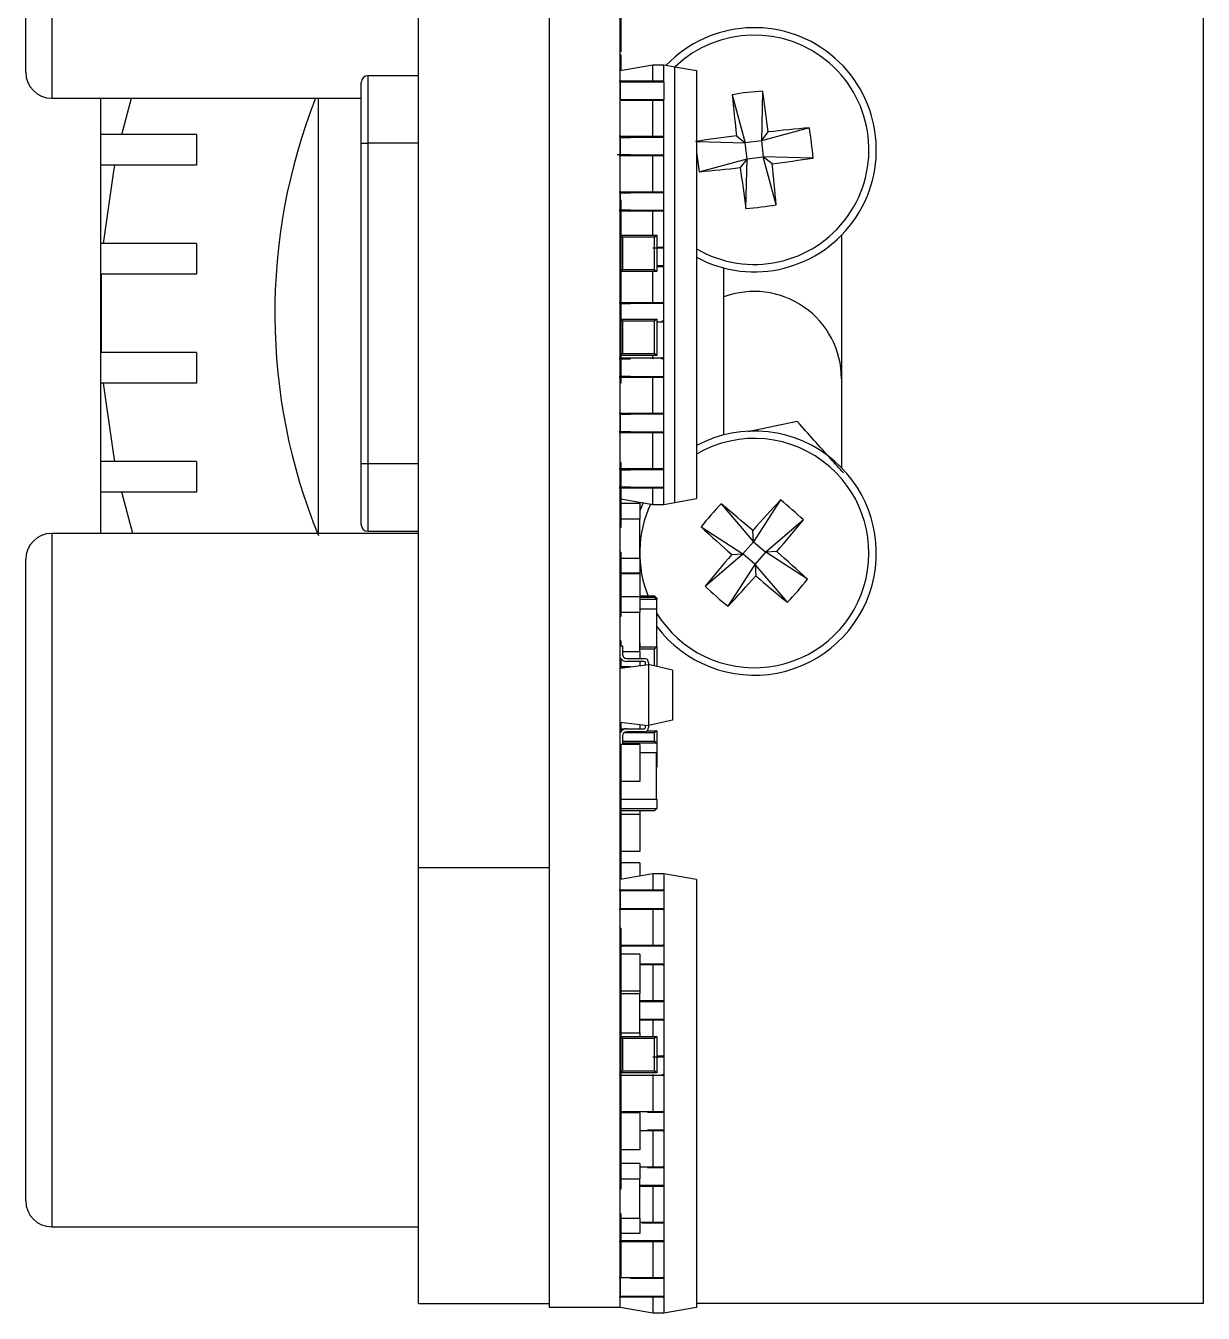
# Model space of a CAD drawing. Header units: millimetres. Extents: x 53 to 376, y 29 to 265.
# Drawn here: x 256.87 to 270.37, y 82.42 to 97.18 of the extents above; entities that cross this region are included whole.
import ezdxf

# ---------------------------------------------------------------- set-up
doc = ezdxf.new("R2010")
doc.units = ezdxf.units.MM

msp = doc.modelspace()

# ---------------------------------------------------------------- linework, layer by layer
at = {"color": 7, "linetype": 'Continuous', "lineweight": 25}
for p, q in [((262.8728, 82.4806), (262.8728, 105.2263)), ((263.6856, 82.4806), (263.6856, 105.2263)), ((270.3728, 105.2378), (270.3728, 82.5278)), ((256.8657, 96.6467), (256.8657, 104.0016)), ((261.3728, 87.5278), (261.3728, 100.2378)), ((263.6919, 97.691), (263.6919, 96.9563)), ((263.6919, 96.9563), (263.6856, 96.9563)), ((263.6919, 96.8821), (263.6856, 96.8821)), ((263.6919, 96.9563), (263.6919, 96.8821)), ((263.6919, 96.8451), (263.6856, 96.8451)), ((263.6856, 96.6658), (264.0606, 96.7319)), ((263.6919, 96.8451), (263.6919, 96.6669)), ((264.0606, 96.5344), (264.0606, 96.7319)), ((264.0606, 96.7319), (264.1856, 96.7319)), ((264.1856, 96.5344), (264.1856, 96.7319)), ((264.1856, 96.7319), (264.3106, 96.7099)), ((264.3106, 91.714), (264.3106, 96.7099)), ((264.3106, 96.7099), (264.5606, 96.6658)), ((261.3728, 96.606), (260.79, 96.606)), ((264.5606, 96.6658), (264.5606, 91.758)), ((260.7138, 95.8316), (260.7138, 96.5298)), ((263.6861, 96.5344), (263.6861, 96.3344)), ((264.0604, 96.5344), (264.0642, 96.5432)), ((264.1856, 96.5344), (264.1856, 96.3344)), ((265.3181, 96.4313), (265.3036, 95.8607)), ((257.1633, 96.349), (260.7138, 96.349)), ((257.7228, 96.349), (257.7228, 91.3579)), ((257.9663, 95.9328), (258.0775, 96.349)), ((260.2228, 91.3579), (260.2228, 96.349)), ((264.0642, 96.3256), (264.0604, 96.3344)), ((264.0606, 95.8994), (264.0606, 96.3344)), ((264.1819, 96.3255), (264.1843, 96.3344)), ((264.1856, 95.8994), (264.1856, 96.3344)), ((264.9704, 96.3894), (265.1199, 95.8386)), ((265.8544, 96.0102), (265.3036, 95.8607)), ((258.8249, 95.9328), (257.7228, 95.9328)), ((258.8249, 95.9328), (258.8249, 95.5828)), ((260.7138, 95.8316), (260.79, 95.8316)), ((260.7138, 92.1568), (260.7138, 95.8316)), ((260.79, 95.8316), (260.79, 92.1568)), ((263.6861, 95.8994), (263.6858, 95.8994)), ((263.6861, 95.8994), (263.6861, 95.6994)), ((264.0604, 95.8994), (264.0617, 95.9046)), ((264.1856, 95.6994), (264.1856, 95.8994)), ((264.5606, 95.8529), (265.1199, 95.8386)), ((265.0186, 95.9182), (265.1199, 95.8386)), ((265.3036, 95.8607), (265.1199, 95.8386)), ((265.142, 95.6549), (265.1199, 95.8386)), ((265.3036, 95.8607), (265.3831, 95.962)), ((265.3036, 95.8607), (265.3257, 95.677)), ((264.0606, 95.2644), (264.0606, 95.6994)), ((264.1856, 95.2644), (264.1856, 95.6994)), ((265.142, 95.6549), (265.3257, 95.677)), ((265.427, 95.5975), (265.3257, 95.677)), ((265.8962, 95.6625), (265.3257, 95.677)), ((265.4751, 95.1262), (265.3257, 95.677)), ((258.8249, 95.5828), (257.7228, 95.5828)), ((264.5912, 95.5055), (265.142, 95.6549)), ((265.142, 95.6549), (265.0624, 95.5536)), ((265.1274, 95.0844), (265.142, 95.6549)), ((263.6861, 95.2644), (263.6858, 95.2644)), ((264.0604, 95.2644), (264.0617, 95.2696)), ((264.1856, 95.0644), (264.1856, 95.2644)), ((263.6919, 95.1822), (263.6856, 95.1822)), ((263.6919, 95.1822), (263.6919, 94.1538)), ((264.0606, 94.779), (264.0606, 95.0644)), ((264.1856, 94.6294), (264.1856, 95.0644)), ((258.8249, 94.6828), (257.7228, 94.6828)), ((258.8249, 94.6828), (258.8249, 94.3328)), ((263.6919, 94.779), (264.1034, 94.779)), ((263.6919, 94.7713), (263.7097, 94.7536)), ((264.078, 94.7536), (263.7097, 94.7536)), ((263.7097, 94.7536), (263.7097, 94.3853)), ((264.078, 94.7536), (264.1034, 94.779)), ((264.078, 94.3853), (264.078, 94.7536)), ((264.1034, 94.779), (264.1034, 94.3599)), ((266.2228, 94.778), (266.2228, 92.1126)), ((264.1856, 94.4294), (264.1856, 94.6294)), ((263.6919, 94.3675), (263.7097, 94.3853)), ((264.1034, 94.3599), (263.6919, 94.3599)), ((263.7097, 94.3853), (264.078, 94.3853)), ((264.0606, 93.9944), (264.0606, 94.3599)), ((264.078, 94.3853), (264.1034, 94.3599)), ((264.1856, 93.9944), (264.1856, 94.4294)), ((264.8728, 92.4884), (264.8728, 94.4023)), ((258.8249, 94.3328), (257.7228, 94.3328)), ((257.7343, 93.4328), (257.7343, 94.3328)), ((263.6919, 94.1538), (263.6856, 94.1538)), ((263.6919, 94.1538), (263.6919, 93.081)), ((264.0604, 93.9944), (264.0617, 93.9996)), ((264.1856, 93.7944), (264.1856, 93.9944)), ((263.6919, 93.8159), (264.1034, 93.8159)), ((263.7097, 93.7905), (263.6919, 93.8082)), ((264.078, 93.7905), (263.7097, 93.7905)), ((263.7097, 93.7905), (263.7097, 93.4222)), ((264.1034, 93.8159), (264.078, 93.7905)), ((264.078, 93.4222), (264.078, 93.7905)), ((264.1034, 93.8159), (264.1034, 93.3968)), ((264.1856, 93.3594), (264.1856, 93.7944)), ((258.8249, 93.4328), (257.7228, 93.4328)), ((258.8249, 93.4328), (258.8249, 93.0828)), ((263.7097, 93.4222), (263.6919, 93.4044)), ((264.1034, 93.3968), (263.6919, 93.3968)), ((263.7097, 93.4222), (264.078, 93.4222)), ((264.0604, 93.3594), (264.0617, 93.3646)), ((264.0606, 93.3594), (264.0606, 93.3968)), ((264.1034, 93.3968), (264.078, 93.4222)), ((264.1856, 93.1594), (264.1856, 93.3594)), ((264.0606, 92.7244), (264.0606, 93.1594)), ((264.1856, 92.7244), (264.1856, 93.1594)), ((258.8249, 93.0828), (257.7228, 93.0828)), ((263.6919, 93.081), (263.6856, 93.081)), ((263.6861, 92.7244), (263.6858, 92.7244)), ((263.6861, 92.7244), (263.6861, 92.5244)), ((264.0604, 92.7244), (264.0617, 92.7296)), ((264.1856, 92.5244), (264.1856, 92.7244)), ((265.7155, 92.6421), (265.1503, 92.5228)), ((264.0606, 92.0894), (264.0606, 92.5244)), ((264.1856, 92.0894), (264.1856, 92.5244)), ((258.8249, 92.1828), (257.7228, 92.1828)), ((258.8249, 92.1828), (258.8249, 91.8328)), ((260.79, 92.1568), (260.7138, 92.1568)), ((260.7138, 91.4586), (260.7138, 92.1568)), ((263.6919, 92.1712), (263.6856, 92.1712)), ((263.6919, 92.1617), (263.6856, 92.1617)), ((263.6919, 92.1712), (263.6919, 92.1617)), ((263.6919, 92.1617), (263.6919, 91.4271)), ((264.0604, 92.0894), (264.0617, 92.0946)), ((264.1856, 91.8894), (264.1856, 92.0894)), ((258.8249, 91.8328), (257.7228, 91.8328)), ((258.095, 91.3579), (257.9663, 91.8328)), ((264.0606, 91.6919), (264.0606, 91.8894)), ((264.1856, 91.6919), (264.1856, 91.8894)), ((263.6919, 91.7569), (264.0606, 91.6919)), ((263.9093, 91.7015), (263.6919, 91.7015)), ((263.9093, 91.7186), (263.9093, 91.7015)), ((263.9093, 91.7015), (263.9093, 91.5264)), ((264.0606, 91.6919), (264.1856, 91.6919)), ((264.1856, 91.6919), (264.3106, 91.714)), ((264.3106, 91.714), (264.5606, 91.758)), ((264.8431, 91.6971), (265.214, 91.2633)), ((265.5234, 91.7429), (265.214, 91.2633)), ((263.6919, 91.4271), (263.6856, 91.4271)), ((263.6919, 91.5264), (263.9093, 91.5264)), ((263.908, 91.0764), (263.908, 91.5264)), ((263.908, 91.5206), (263.9093, 91.5206)), ((263.9093, 91.5264), (263.9093, 91.5206)), ((264.6127, 91.4335), (265.0922, 91.124)), ((265.214, 91.2633), (265.2053, 91.3919)), ((265.7871, 91.5125), (265.3533, 91.1416)), ((261.3728, 91.3579), (257.1633, 91.3579)), ((260.79, 91.3824), (261.3728, 91.3824)), ((265.214, 91.2633), (265.0922, 91.124)), ((265.214, 91.2633), (265.3533, 91.1416)), ((263.6919, 91.1416), (263.6856, 91.1416)), ((263.6919, 91.1416), (263.6919, 90.407)), ((264.6585, 90.7532), (265.0922, 91.124)), ((264.9637, 91.1154), (265.0922, 91.124)), ((265.2315, 91.0023), (265.0922, 91.124)), ((265.2315, 91.0023), (265.3533, 91.1416)), ((265.4818, 91.1502), (265.3533, 91.1416)), ((265.8329, 90.8322), (265.3533, 91.1416)), ((256.8657, 83.7054), (256.8657, 91.0603)), ((263.6919, 91.0764), (263.9093, 91.0764)), ((263.9093, 91.0764), (263.9093, 90.9014)), ((264.9221, 90.5227), (265.2315, 91.0023)), ((265.2315, 91.0023), (265.2402, 90.8738)), ((265.6024, 90.5685), (265.2315, 91.0023)), ((263.9093, 90.9014), (263.6919, 90.9014)), ((263.9093, 90.8955), (263.6919, 90.8955)), ((263.9093, 90.9014), (263.9093, 90.8955)), ((263.9093, 90.8955), (263.9093, 90.6299)), ((263.9093, 90.6299), (263.6919, 90.6299)), ((263.9093, 90.6408), (264.078, 90.6408)), ((263.9093, 90.6299), (263.9093, 90.4549)), ((263.9093, 90.6258), (264.078, 90.6258)), ((264.1034, 90.6154), (264.078, 90.6408)), ((264.1034, 90.6004), (264.078, 90.6258)), ((264.1034, 90.6154), (264.1034, 90.6004)), ((264.1034, 90.4924), (264.1034, 90.6004)), ((263.6919, 90.407), (263.6856, 90.407)), ((263.6919, 90.4549), (263.9093, 90.4549)), ((263.908, 90.0049), (263.908, 90.4549)), ((263.9093, 90.4924), (264.1034, 90.4924)), ((264.1021, 90.4924), (264.1021, 90.058)), ((263.6919, 90.1269), (263.6856, 90.1269)), ((263.6856, 90.0678), (263.7093, 90.0678)), ((263.6919, 90.1269), (263.6919, 90.0678)), ((263.7093, 90.0678), (263.7093, 89.9755)), ((263.908, 90.1019), (263.9093, 90.1019)), ((263.9093, 90.1019), (263.9093, 90.058)), ((263.6919, 89.9237), (263.6919, 89.8158)), ((263.7093, 90.0049), (263.9093, 90.0049)), ((263.7593, 89.9255), (263.9606, 89.9255)), ((263.908, 90.058), (264.1034, 90.058)), ((263.9093, 90.0049), (263.9093, 89.9255)), ((264.1034, 90.058), (264.078, 90.0326)), ((264.1034, 90.058), (264.1034, 89.8335)), ((263.6856, 89.815), (264.0106, 89.8549)), ((263.8061, 89.8298), (263.6919, 89.8298)), ((263.9606, 89.8905), (263.7593, 89.8905)), ((263.9093, 89.8905), (263.9093, 89.8425)), ((263.9756, 89.8506), (263.9756, 89.8755)), ((264.0106, 89.8755), (264.0106, 89.8549)), ((264.2856, 89.7914), (264.0106, 89.8549)), ((264.0106, 89.8549), (264.0106, 89.1549)), ((264.2856, 89.7914), (264.2856, 89.2184)), ((263.6856, 89.1948), (264.0106, 89.1549)), ((263.6919, 89.194), (263.6919, 89.0862)), ((264.2856, 89.2184), (264.0106, 89.1549)), ((263.6919, 89.118), (263.744, 89.118)), ((263.6919, 89.0964), (263.7012, 89.0964)), ((263.7093, 89.0343), (263.7093, 88.9421)), ((263.7593, 89.1193), (263.9606, 89.1193)), ((263.9606, 89.0843), (263.7593, 89.0843)), ((263.9093, 89.1674), (263.9093, 89.1193)), ((263.9756, 89.1343), (263.9756, 89.1592)), ((263.9931, 89.0964), (264.1034, 89.0964)), ((264.0106, 89.1549), (264.0106, 89.1343)), ((264.1034, 89.0964), (264.078, 89.071)), ((264.1034, 89.0964), (264.1034, 88.9525)), ((263.6856, 88.9421), (263.7093, 88.9421)), ((263.6919, 88.9421), (263.6919, 88.4937)), ((263.9093, 88.9373), (263.6919, 88.9373)), ((263.7097, 88.9779), (264.078, 88.9779)), ((263.9093, 88.9373), (263.9093, 88.5123)), ((264.1034, 88.9525), (264.078, 88.9779)), ((264.1034, 88.9525), (264.1034, 88.8446)), ((263.9093, 88.8446), (264.1034, 88.8446)), ((264.1021, 88.3112), (264.1021, 88.8446)), ((264.1034, 88.8446), (264.1034, 88.6773)), ((264.1034, 88.6773), (264.1021, 88.6785)), ((264.1034, 88.6773), (264.1021, 88.6773)), ((263.6919, 88.4937), (263.6856, 88.4937)), ((263.9093, 88.5123), (263.6919, 88.5123)), ((263.6919, 88.4937), (263.6919, 87.4209)), ((263.6919, 88.3112), (264.1034, 88.3112)), ((264.1034, 88.3112), (264.1034, 88.2032)), ((263.7097, 88.1778), (263.6919, 88.1851)), ((264.078, 88.1778), (263.7097, 88.1778)), ((263.9093, 88.1778), (263.9093, 88.136)), ((264.1034, 88.2032), (264.078, 88.1778)), ((263.9093, 88.136), (263.6919, 88.136)), ((263.9093, 88.136), (263.9093, 87.711)), ((263.9093, 87.711), (263.6919, 87.711)), ((263.9093, 87.5793), (263.6919, 87.5793)), ((263.9093, 87.5793), (263.9093, 87.4295)), ((261.3728, 87.5278), (262.8728, 87.5278)), ((261.3728, 82.5278), (261.3728, 87.5278)), ((264.0606, 87.4562), (263.6856, 87.3901)), ((263.6919, 87.4209), (263.6856, 87.4209)), ((263.6919, 87.4209), (263.6919, 87.3912)), ((264.0606, 87.4562), (264.0606, 87.2587)), ((264.1856, 87.4562), (264.0606, 87.4562)), ((264.1856, 87.4562), (264.1856, 87.2587)), ((264.5606, 87.3901), (264.1856, 87.4562)), ((263.6861, 87.2587), (263.6861, 87.0587)), ((264.0604, 87.2587), (264.0642, 87.2675)), ((264.1856, 87.2587), (264.1856, 87.0587)), ((264.5606, 87.3901), (264.5606, 82.4823)), ((264.0642, 87.0498), (264.0604, 87.0587)), ((264.0606, 87.0587), (264.0606, 86.6237)), ((264.1819, 87.0498), (264.1843, 87.0587)), ((264.1856, 87.0587), (264.1856, 86.6237)), ((263.6919, 86.83), (263.6856, 86.83)), ((263.6919, 86.83), (263.6919, 85.7573)), ((263.9093, 86.5338), (263.6919, 86.5338)), ((263.9093, 86.5338), (263.9093, 86.1088)), ((264.0604, 86.6237), (264.0642, 86.6325)), ((264.1856, 86.6237), (264.1856, 86.4237)), ((264.0642, 86.4148), (264.0604, 86.4237)), ((264.0606, 86.4237), (264.0606, 85.9887)), ((264.1819, 86.4148), (264.1843, 86.4237)), ((264.1856, 86.4237), (264.1856, 85.9887)), ((263.9093, 86.1088), (263.6919, 86.1088)), ((263.6919, 86.0829), (263.9093, 86.0829)), ((263.908, 85.6329), (263.908, 86.0829)), ((263.9093, 86.1088), (263.9093, 86.0829)), ((264.0604, 85.9887), (264.0642, 85.9975)), ((264.1856, 85.9887), (264.1856, 85.7887)), ((264.0642, 85.7798), (264.0604, 85.7887)), ((264.0606, 85.7887), (264.0606, 85.5902)), ((264.1819, 85.7798), (264.1843, 85.7887)), ((264.1856, 85.7887), (264.1856, 85.3537)), ((263.6919, 85.7573), (263.6856, 85.7573)), ((263.6919, 85.7573), (263.6919, 85.07)), ((263.6919, 85.6329), (263.9093, 85.6329)), ((263.9093, 85.6329), (263.9093, 85.5902)), ((263.6919, 85.5902), (264.1034, 85.5902)), ((263.7097, 85.5648), (263.6919, 85.5826)), ((263.7097, 85.5648), (263.7097, 85.1965)), ((264.078, 85.5648), (263.7097, 85.5648)), ((264.1034, 85.5902), (264.078, 85.5648)), ((264.078, 85.1965), (264.078, 85.5648)), ((264.1034, 85.5902), (264.1034, 85.1711)), ((264.1856, 85.3537), (264.1856, 85.1537)), ((263.7097, 85.1965), (263.6919, 85.1787)), ((263.7097, 85.1965), (264.078, 85.1965)), ((264.1034, 85.1711), (264.078, 85.1965)), ((263.6919, 85.07), (263.6856, 85.07)), ((264.1034, 85.1711), (263.6919, 85.1711)), ((263.6919, 85.07), (263.6919, 83.9972)), ((264.0642, 85.1448), (264.0604, 85.1537)), ((264.0606, 85.1537), (264.0606, 84.7187)), ((264.1819, 85.1448), (264.1843, 85.1537)), ((264.1856, 85.1537), (264.1856, 84.7187)), ((263.9093, 84.7139), (263.6919, 84.7139)), ((263.9093, 84.7139), (263.9093, 84.2889)), ((264.0604, 84.7187), (264.0642, 84.7275)), ((264.1856, 84.7187), (264.1856, 84.5187)), ((264.0642, 84.5098), (264.0604, 84.5187)), ((264.0606, 84.5187), (264.0606, 84.0837)), ((264.1819, 84.5098), (264.1843, 84.5187)), ((264.1856, 84.5187), (264.1856, 84.0837)), ((263.9093, 84.2889), (263.6919, 84.2889)), ((263.9093, 84.1316), (263.6919, 84.1316)), ((263.9093, 84.1316), (263.9093, 83.9566)), ((264.0604, 84.0837), (264.0642, 84.0925)), ((264.1856, 84.0837), (264.1856, 83.8837)), ((263.6919, 83.9972), (263.6856, 83.9972)), ((263.6919, 83.9972), (263.6919, 83.8409)), ((263.6919, 83.9566), (263.9093, 83.9566)), ((263.908, 83.5066), (263.908, 83.9566)), ((264.0642, 83.8748), (264.0604, 83.8837)), ((264.0606, 83.8837), (264.0606, 83.4487)), ((264.1819, 83.8748), (264.1843, 83.8837)), ((264.1856, 83.8837), (264.1856, 83.4487)), ((263.6919, 83.8409), (263.6856, 83.8409)), ((263.6919, 83.5554), (263.6856, 83.5554)), ((263.6919, 83.5554), (263.6919, 82.8208)), ((263.6919, 83.5066), (263.9093, 83.5066)), ((263.9093, 83.5066), (263.9093, 83.3315)), ((264.0604, 83.4487), (264.0642, 83.4575)), ((264.1856, 83.4487), (264.1856, 83.2487)), ((257.1633, 83.4077), (261.3728, 83.4077)), ((263.9093, 83.3315), (263.6919, 83.3315)), ((264.0642, 83.2398), (264.0604, 83.2487)), ((264.0606, 83.2487), (264.0606, 82.8137)), ((264.1819, 83.2398), (264.1843, 83.2487)), ((264.1856, 83.2487), (264.1856, 82.8137)), ((263.6919, 82.8208), (263.6856, 82.8208)), ((263.6861, 82.8137), (263.6861, 82.6137)), ((264.0604, 82.8137), (264.0642, 82.8225)), ((264.1856, 82.8137), (264.1856, 82.6137)), ((264.0642, 82.6048), (264.0604, 82.6137)), ((264.0606, 82.6137), (264.0606, 82.4162)), ((264.1819, 82.6048), (264.1843, 82.6137)), ((264.1856, 82.6137), (264.1856, 82.4162)), ((261.3728, 82.5278), (262.8728, 82.5278)), ((263.6856, 82.4806), (262.8728, 82.4806)), ((264.0606, 82.4162), (263.6856, 82.4823)), ((264.1856, 82.4162), (264.0606, 82.4162)), ((264.5606, 82.4823), (264.1856, 82.4162)), ((270.3728, 82.5278), (264.5606, 82.5278))]:
    msp.add_line(p, q, dxfattribs=at)
at = {"color": 8, "linetype": 'Continuous', "lineweight": 25}
for p, q in [((257.1633, 104.2992), (257.1633, 96.349)), ((260.79, 96.606), (260.79, 95.8316)), ((263.6861, 96.5344), (263.6858, 96.5344)), ((263.6858, 96.3344), (263.6861, 96.3344)), ((261.3728, 95.8316), (260.79, 95.8316)), ((263.6858, 95.6994), (263.6861, 95.6994)), ((263.6861, 95.2644), (263.6861, 95.1822)), ((263.6858, 92.5244), (263.6861, 92.5244)), ((260.79, 92.1568), (260.79, 91.3824)), ((261.3728, 92.1568), (260.79, 92.1568)), ((257.1633, 91.3579), (257.1633, 83.4077)), ((264.1034, 90.6004), (263.9093, 90.6004)), ((264.1034, 90.6154), (264.0985, 90.6154)), ((264.078, 90.0326), (263.908, 90.0326)), ((264.078, 89.8394), (264.078, 90.0326)), ((263.7097, 89.8298), (263.7097, 89.818)), ((263.7097, 89.0408), (263.7097, 88.9779)), ((264.078, 89.071), (263.7252, 89.071)), ((264.078, 88.9779), (264.078, 89.071)), ((264.1034, 88.9525), (263.7093, 88.9525)), ((263.6919, 88.2032), (264.1034, 88.2032)), ((263.6861, 87.2587), (263.6858, 87.2587)), ((263.6858, 87.0587), (263.6861, 87.0587)), ((263.6861, 82.8137), (263.6858, 82.8137)), ((263.6858, 82.6137), (263.6861, 82.6137))]:
    msp.add_line(p, q, dxfattribs=at)
at = {"color": 7, "linetype": 'Continuous', "lineweight": 25, "flags": 128}
for points in [[(257.7594, 94.6828), (257.8707, 95.4848), (257.8895, 95.5828)], [(257.8895, 92.1828), (257.8707, 92.2808), (257.7594, 93.0828)], [(263.9481, 91.7117), (263.9355, 91.6832), (263.9093, 91.6174)]]:
    msp.add_lwpolyline(points, dxfattribs=at)
at = {"color": 7, "linetype": 'Continuous', "lineweight": 25}
for centre, radius, start, end in [((265.2228, 95.7578), 1.4, 241.77079, 136.18176), ((257.1633, 96.6467), 0.2977, 180, 270), ((260.79, 96.5298), 0.0762, 90, 180), ((264.1731, 96.5344), 0.0125, 359.99999, 90), ((265.623, 92.4316), 4.0113, 94.35867, 99.36206), ((242.7364, 93.0638), 22.8314, 7.29289, 8.48172), ((264.1731, 96.3344), 0.0125, 270, 0.00001), ((287.7565, 98.4792), 22.8817, 185.24011, 186.42633), ((267.9393, 73.2716), 22.8339, 95.23897, 96.42767), ((261.897, 95.3577), 4.0108, 4.35819, 9.36222), ((264.1731, 95.8994), 0.0125, 359.99999, 90), ((267.9175, 73.2672), 22.8357, 97.29314, 98.48174), ((264.1731, 95.6994), 0.0125, 270, 0.00001), ((268.5459, 96.1576), 4.0082, 186.11474, 189.36308), ((262.506, 118.2457), 22.8356, 275.23902, 276.42763), ((287.6977, 98.4505), 22.8199, 187.29304, 188.48247), ((262.5277, 118.2508), 22.8381, 277.2932, 278.48168), ((242.7433, 93.042), 22.8272, 5.2387, 6.42774), ((264.1731, 95.2644), 0.0125, 359.99999, 90), ((264.8226, 99.0839), 4.0111, 274.35865, 279.36219), ((264.1731, 95.0644), 0.0125, 270, 0), ((264.1731, 94.6294), 0.0125, 360, 90), ((264.1731, 94.4294), 0.0125, 270, 0), ((265.2228, 93.1328), 1, 0, 110.48732), ((264.1731, 93.9944), 0.0125, 359.99999, 90), ((264.1731, 93.7944), 0.0125, 270, 0.00001), ((264.1731, 93.3594), 0.0125, 359.99999, 90), ((264.1731, 93.1594), 0.0125, 270, 0), ((264.1731, 92.7244), 0.0125, 360, 90), ((264.1731, 92.5244), 0.0125, 270, 0), ((265.2228, 91.1328), 1.4, 48.84896, 118.22921), ((265.2228, 91.1328), 1.4, 216.82622, 48.84896), ((264.1731, 92.0894), 0.0125, 360, 90), ((264.1731, 91.8894), 0.0125, 270, 0), ((267.7465, 88.9273), 4.0127, 136.34822, 141.34981), ((250.3112, 74.0869), 22.8319, 49.28173, 50.47054), ((282.2939, 76.2284), 22.8462, 137.22794, 138.416), ((263.0183, 88.6103), 4.0111, 46.34728, 51.35094), ((260.79, 91.4586), 0.0762, 180, 270), ((280.1283, 108.2052), 22.8479, 227.228, 228.41597), ((248.1734, 106.0475), 22.8366, 319.28159, 320.47016), ((257.1633, 91.0603), 0.2977, 90, 180), ((282.2472, 76.2393), 22.8038, 139.28109, 140.47135), ((250.3325, 74.0772), 22.8252, 47.22739, 48.41654), ((248.1653, 106.0248), 22.8278, 317.22746, 318.41648), ((280.1477, 108.1945), 22.8526, 229.28225, 230.46998), ((262.7006, 93.337), 4.0106, 316.34693, 321.3511), ((267.4269, 93.6549), 4.0106, 226.3466, 231.35082), ((263.7593, 89.9755), 0.085, 209.86981, 270), ((263.7593, 89.9755), 0.05, 180, 270), ((263.9606, 89.8755), 0.05, 0, 90), ((263.9606, 89.8755), 0.015, 0, 90), ((263.7593, 89.0343), 0.085, 90, 150.13019), ((263.7593, 89.0343), 0.05, 90, 180), ((263.9606, 89.1343), 0.05, 270, 0), ((263.9606, 89.1343), 0.015, 270, 0), ((264.1731, 87.2587), 0.0125, 359.99999, 90), ((264.1731, 87.0587), 0.0125, 270, 0.00001), ((264.1731, 86.6237), 0.0125, 359.99999, 90), ((264.1731, 86.4237), 0.0125, 270, 0.00001), ((264.1731, 85.9887), 0.0125, 359.99999, 90), ((264.1731, 85.7887), 0.0125, 270, 0.00001), ((264.1731, 85.3537), 0.0125, 360, 90), ((264.1731, 85.1537), 0.0125, 270, 0), ((264.1731, 84.7187), 0.0125, 359.99999, 90), ((264.1731, 84.5187), 0.0125, 270, 0.00001), ((264.1731, 84.0837), 0.0125, 359.99999, 90), ((264.1731, 83.8837), 0.0125, 270, 0.00001), ((257.1633, 83.7054), 0.2977, 180, 270), ((264.1731, 83.4487), 0.0125, 360, 90), ((264.1731, 83.2487), 0.0125, 270, 0), ((264.1731, 82.8137), 0.0125, 359.99999, 90), ((264.1731, 82.6137), 0.0125, 270, 0.00001)]:
    msp.add_arc(centre, radius, start, end, dxfattribs=at)
at = {"color": 8, "linetype": 'Continuous', "lineweight": 25}
for centre, radius, start, end in [((265.2228, 95.7578), 1.3147, 239.75449, 133.6518), ((266.4728, 93.8828), 6.75, 158.57008, 202.19161), ((265.2228, 91.1328), 1.3147, 48.84896, 120.24551), ((265.2228, 91.1328), 1.3147, 211.524, 48.84896), ((265.2228, 91.1328), 1.3147, 154.615, 202.68605)]:
    msp.add_arc(centre, radius, start, end, dxfattribs=at)
at = {"color": 7, "linetype": 'Continuous', "lineweight": 25}
for points, knots in [([(263.6738, 96.5469), (263.6705, 96.5469), (263.6656, 96.5469), (263.7852, 96.5469), (263.9149, 96.5469), (264.0283, 96.5469), (264.1236, 96.5469), (264.1782, 96.5469), (264.1751, 96.5469), (264.1731, 96.5469)], [0, 0, 0, 0, 0.2519396, 0.3720502, 0.498112, 0.7502366, 0.813241, 0.8752344, 1, 1, 1, 1]), ([(264.1856, 96.5344), (264.1859, 96.5344), (264.1864, 96.5344), (264.1755, 96.5344), (264.1575, 96.5344), (264.0887, 96.5344), (263.9638, 96.5344), (263.8345, 96.5344), (263.7556, 96.5344), (263.7309, 96.5344), (263.7198, 96.5344), (263.7109, 96.5344), (263.6995, 96.5344), (263.6913, 96.5344), (263.6861, 96.5344)], [0, 0, 0, 0, 0.0872661, 0.1243077, 0.1605078, 0.2023069, 0.4232568, 0.6236158, 0.7091261, 0.7220366, 0.735448, 0.7768476, 0.85779, 1, 1, 1, 1]), ([(264.1843, 96.5344), (264.1846, 96.536), (264.1853, 96.5391), (264.183, 96.5419), (264.1819, 96.5433)], [0, 0, 0, 0, 0.5047744, 1, 1, 1, 1]), ([(263.6861, 96.3344), (263.6913, 96.3344), (263.6995, 96.3344), (263.7109, 96.3344), (263.7198, 96.3344), (263.7309, 96.3344), (263.7556, 96.3344), (263.8344, 96.3344), (263.951, 96.3344), (264.0614, 96.3344), (264.1273, 96.3344), (264.1575, 96.3344), (264.1755, 96.3344), (264.1864, 96.3344), (264.1859, 96.3344), (264.1856, 96.3344)], [0, 0, 0, 0, 0.142157, 0.2230692, 0.2644534, 0.2778598, 0.2907655, 0.3762438, 0.5765282, 0.7441089, 0.7977685, 0.8395521, 0.8757386, 0.9127665, 1, 1, 1, 1]), ([(264.1731, 96.3219), (264.1751, 96.3219), (264.1782, 96.3219), (264.1236, 96.3219), (264.0284, 96.3219), (263.9135, 96.3219), (263.7874, 96.3219), (263.6969, 96.3219), (263.6956, 96.3219), (263.695, 96.3219)], [0, 0, 0, 0, 0.1486276, 0.2224776, 0.2975319, 0.5978766, 0.7480483, 0.8911306, 1, 1, 1, 1]), ([(263.6738, 95.9119), (263.6705, 95.9119), (263.6656, 95.9119), (263.7852, 95.9119), (263.9149, 95.9119), (264.0283, 95.9119), (264.1236, 95.9119), (264.1782, 95.9119), (264.1751, 95.9119), (264.1731, 95.9119)], [0, 0, 0, 0, 0.2519472, 0.3720577, 0.4981306, 0.7502494, 0.8132096, 0.8752256, 1, 1, 1, 1]), ([(264.1856, 95.8994), (264.1859, 95.8994), (264.1864, 95.8994), (264.1755, 95.8994), (264.1575, 95.8994), (264.0887, 95.8994), (263.9638, 95.8994), (263.8345, 95.8994), (263.7556, 95.8994), (263.7309, 95.8994), (263.7198, 95.8994), (263.7109, 95.8994), (263.6995, 95.8994), (263.6913, 95.8994), (263.6861, 95.8994)], [0, 0, 0, 0, 0.08726649, 0.12430833, 0.16050852, 0.20230786, 0.42325883, 0.62361884, 0.70912949, 0.72204005, 0.73544968, 0.77684953, 0.85779229, 1, 1, 1, 1]), ([(263.6861, 95.8994), (263.6936, 95.8994), (263.7309, 95.8994), (263.7716, 95.8994), (263.8042, 95.8994)], [0, 0, 0, 0, 0.2000087, 1, 1, 1, 1]), ([(263.8042, 95.6994), (263.7722, 95.6994), (263.7258, 95.6994), (263.6738, 95.6994), (263.657, 95.6994), (263.6517, 95.6994)], [0, 0, 0, 0, 0.6029959, 0.8744123, 1, 1, 1, 1]), ([(264.1731, 95.6869), (264.1751, 95.6869), (264.1782, 95.6869), (264.1236, 95.6869), (264.0283, 95.6869), (263.9149, 95.6869), (263.7852, 95.6869), (263.6656, 95.6869), (263.6705, 95.6869), (263.6738, 95.6869)], [0, 0, 0, 0, 0.1247744, 0.1867904, 0.2497506, 0.5018694, 0.6279423, 0.7480528, 1, 1, 1, 1]), ([(263.6861, 95.6994), (263.6913, 95.6994), (263.6995, 95.6994), (263.7109, 95.6994), (263.7198, 95.6994), (263.7309, 95.6994), (263.7556, 95.6994), (263.8344, 95.6994), (263.951, 95.6994), (264.0614, 95.6994), (264.1273, 95.6994), (264.1575, 95.6994), (264.1755, 95.6994), (264.1864, 95.6994), (264.1859, 95.6994), (264.1856, 95.6994)], [0, 0, 0, 0, 0.1421547, 0.2230673, 0.2644517, 0.2778563, 0.2907621, 0.3762408, 0.5765262, 0.7441076, 0.7977676, 0.8395513, 0.875738, 0.912766, 1, 1, 1, 1]), ([(263.6738, 95.2769), (263.6705, 95.2769), (263.6656, 95.2769), (263.7852, 95.2769), (263.9149, 95.2769), (264.0283, 95.2769), (264.1236, 95.2769), (264.1782, 95.2769), (264.1751, 95.2769), (264.1731, 95.2769)], [0, 0, 0, 0, 0.2519472, 0.3720577, 0.4981306, 0.7502494, 0.8132096, 0.8752256, 1, 1, 1, 1]), ([(264.1856, 95.2644), (264.1859, 95.2644), (264.1864, 95.2644), (264.1755, 95.2644), (264.1575, 95.2644), (264.0887, 95.2644), (263.9638, 95.2644), (263.8345, 95.2644), (263.7556, 95.2644), (263.7309, 95.2644), (263.7198, 95.2644), (263.7109, 95.2644), (263.6995, 95.2644), (263.6913, 95.2644), (263.6861, 95.2644)], [0, 0, 0, 0, 0.08726649, 0.12430833, 0.16050852, 0.20230786, 0.42325883, 0.62361884, 0.70912949, 0.72204005, 0.73544968, 0.77684953, 0.85779229, 1, 1, 1, 1]), ([(263.6861, 95.2644), (263.6936, 95.2644), (263.7309, 95.2644), (263.7716, 95.2644), (263.8042, 95.2644)], [0, 0, 0, 0, 0.2000087, 1, 1, 1, 1]), ([(264.1731, 95.0519), (264.1751, 95.0519), (264.1782, 95.0519), (264.1236, 95.0519), (264.0283, 95.0519), (263.9149, 95.0519), (263.7852, 95.0519), (263.6656, 95.0519), (263.6705, 95.0519), (263.6738, 95.0519)], [0, 0, 0, 0, 0.1247744, 0.1867904, 0.2497506, 0.5018694, 0.6279423, 0.7480528, 1, 1, 1, 1]), ([(263.8042, 95.0644), (263.7717, 95.0644), (263.726, 95.0644), (263.6841, 95.0644), (263.672, 95.0644)], [0, 0, 0, 0, 0.7110123, 1, 1, 1, 1]), ([(263.6861, 95.0644), (263.6913, 95.0644), (263.6995, 95.0644), (263.7109, 95.0644), (263.7198, 95.0644), (263.7309, 95.0644), (263.7556, 95.0644), (263.8344, 95.0644), (263.951, 95.0644), (264.0614, 95.0644), (264.1273, 95.0644), (264.1575, 95.0644), (264.1755, 95.0644), (264.1864, 95.0644), (264.1859, 95.0644), (264.1856, 95.0644)], [0, 0, 0, 0, 0.1421547, 0.2230673, 0.2644517, 0.2778563, 0.2907621, 0.3762408, 0.5765262, 0.7441076, 0.7977676, 0.8395513, 0.875738, 0.912766, 1, 1, 1, 1]), ([(264.1034, 94.6419), (264.1099, 94.6419), (264.132, 94.6419), (264.1779, 94.6419), (264.175, 94.6419), (264.1731, 94.6419)], [0, 0, 0, 0, 0.12256729, 0.41388251, 1, 1, 1, 1]), ([(264.1856, 94.6294), (264.1859, 94.6294), (264.1864, 94.6294), (264.1755, 94.6294), (264.1575, 94.6294), (264.1192, 94.6294), (264.0843, 94.6294), (264.0606, 94.6294)], [0, 0, 0, 0, 0.2986048, 0.425353, 0.5492213, 0.6922485, 1, 1, 1, 1]), ([(264.1023, 94.4294), (264.1115, 94.4294), (264.1313, 94.4294), (264.1574, 94.4294), (264.1755, 94.4294), (264.1864, 94.4294), (264.1859, 94.4294), (264.1856, 94.4294)], [0, 0, 0, 0, 0.1542989, 0.3290313, 0.4803579, 0.6352026, 1, 1, 1, 1]), ([(264.1731, 94.4169), (264.175, 94.4169), (264.1779, 94.4169), (264.132, 94.4169), (264.1099, 94.4169), (264.1034, 94.4169)], [0, 0, 0, 0, 0.58611749, 0.87743271, 1, 1, 1, 1]), ([(263.6738, 94.0069), (263.6705, 94.0069), (263.6656, 94.0069), (263.7852, 94.0069), (263.9149, 94.0069), (264.0283, 94.0069), (264.1236, 94.0069), (264.1782, 94.0069), (264.1751, 94.0069), (264.1731, 94.0069)], [0, 0, 0, 0, 0.25194723, 0.37205769, 0.49813057, 0.75024943, 0.81320958, 0.87522561, 1, 1, 1, 1]), ([(264.1856, 93.9944), (264.1859, 93.9944), (264.1864, 93.9944), (264.1755, 93.9944), (264.1575, 93.9944), (264.0887, 93.9944), (263.9638, 93.9944), (263.8345, 93.9944), (263.7556, 93.9944), (263.7309, 93.9944), (263.7198, 93.9944), (263.7109, 93.9944), (263.6995, 93.9944), (263.6913, 93.9944), (263.6861, 93.9944)], [0, 0, 0, 0, 0.08726649, 0.12430833, 0.16050852, 0.20230786, 0.42325883, 0.62361884, 0.70912949, 0.72204005, 0.73544968, 0.77684953, 0.85779229, 1, 1, 1, 1]), ([(263.6861, 93.9944), (263.6936, 93.9944), (263.7309, 93.9944), (263.7716, 93.9944), (263.8042, 93.9944)], [0, 0, 0, 0, 0.2000087, 1, 1, 1, 1]), ([(264.1731, 93.7819), (264.175, 93.7819), (264.1779, 93.7819), (264.132, 93.7819), (264.1099, 93.7819), (264.1034, 93.7819)], [0, 0, 0, 0, 0.5861175, 0.8774327, 1, 1, 1, 1]), ([(264.1622, 93.7944), (264.1665, 93.7944), (264.1769, 93.7944), (264.186, 93.7944), (264.1857, 93.7944), (264.1856, 93.7944)], [0, 0, 0, 0, 0.1681586, 0.4160336, 1, 1, 1, 1]), ([(263.6738, 93.3719), (263.6705, 93.3719), (263.6656, 93.3719), (263.7852, 93.3719), (263.9149, 93.3719), (264.0283, 93.3719), (264.1236, 93.3719), (264.1782, 93.3719), (264.1751, 93.3719), (264.1731, 93.3719)], [0, 0, 0, 0, 0.2519472, 0.3720577, 0.4981306, 0.7502494, 0.8132096, 0.8752256, 1, 1, 1, 1]), ([(263.6861, 93.3594), (263.6936, 93.3594), (263.7309, 93.3594), (263.7716, 93.3594), (263.8042, 93.3594)], [0, 0, 0, 0, 0.2000087, 1, 1, 1, 1]), ([(264.1856, 93.3594), (264.186, 93.3594), (264.1867, 93.3594), (264.1752, 93.3594), (264.1641, 93.3594), (264.1548, 93.3594), (264.1537, 93.3594)], [0, 0, 0, 0, 0.526371, 0.7497987, 0.9681498, 1, 1, 1, 1]), ([(263.8042, 93.1594), (263.7717, 93.1594), (263.726, 93.1594), (263.6841, 93.1594), (263.672, 93.1594)], [0, 0, 0, 0, 0.7110123, 1, 1, 1, 1]), ([(263.6861, 93.1594), (263.6913, 93.1594), (263.6995, 93.1594), (263.7109, 93.1594), (263.7198, 93.1594), (263.7309, 93.1594), (263.7556, 93.1594), (263.8344, 93.1594), (263.951, 93.1594), (264.0614, 93.1594), (264.1273, 93.1594), (264.1575, 93.1594), (264.1755, 93.1594), (264.1864, 93.1594), (264.1859, 93.1594), (264.1856, 93.1594)], [0, 0, 0, 0, 0.1421547, 0.2230673, 0.2644517, 0.2778563, 0.2907621, 0.3762408, 0.5765262, 0.7441076, 0.7977676, 0.8395513, 0.875738, 0.912766, 1, 1, 1, 1]), ([(264.1731, 93.1469), (264.1751, 93.1469), (264.1782, 93.1469), (264.1236, 93.1469), (264.0283, 93.1469), (263.9149, 93.1469), (263.7852, 93.1469), (263.6656, 93.1469), (263.6705, 93.1469), (263.6738, 93.1469)], [0, 0, 0, 0, 0.12477439, 0.18679042, 0.24975057, 0.50186943, 0.62794231, 0.74805277, 1, 1, 1, 1]), ([(263.6738, 92.7369), (263.6705, 92.7369), (263.6656, 92.7369), (263.7852, 92.7369), (263.9149, 92.7369), (264.0283, 92.7369), (264.1236, 92.7369), (264.1782, 92.7369), (264.1751, 92.7369), (264.1731, 92.7369)], [0, 0, 0, 0, 0.2519472, 0.3720577, 0.4981306, 0.7502494, 0.8132096, 0.8752256, 1, 1, 1, 1]), ([(264.1856, 92.7244), (264.1859, 92.7244), (264.1864, 92.7244), (264.1755, 92.7244), (264.1575, 92.7244), (264.0887, 92.7244), (263.9638, 92.7244), (263.8345, 92.7244), (263.7556, 92.7244), (263.7309, 92.7244), (263.7198, 92.7244), (263.7109, 92.7244), (263.6995, 92.7244), (263.6913, 92.7244), (263.6861, 92.7244)], [0, 0, 0, 0, 0.08726649, 0.12430833, 0.16050852, 0.20230786, 0.42325883, 0.62361884, 0.70912949, 0.72204005, 0.73544968, 0.77684953, 0.85779229, 1, 1, 1, 1]), ([(263.6861, 92.7244), (263.6936, 92.7244), (263.7309, 92.7244), (263.7716, 92.7244), (263.8042, 92.7244)], [0, 0, 0, 0, 0.2000087, 1, 1, 1, 1]), ([(266.2459, 92.0514), (266.1977, 92.1051), (266.0182, 92.3051), (265.8434, 92.4997), (265.7155, 92.6421)], [0, 0, 0, 0, 0.26863299, 1, 1, 1, 1]), ([(264.1731, 92.5119), (264.1751, 92.5119), (264.1782, 92.5119), (264.1236, 92.5119), (264.0283, 92.5119), (263.9149, 92.5119), (263.7852, 92.5119), (263.6656, 92.5119), (263.6705, 92.5119), (263.6738, 92.5119)], [0, 0, 0, 0, 0.1247744, 0.1867904, 0.2497506, 0.5018694, 0.6279423, 0.7480528, 1, 1, 1, 1]), ([(263.8042, 92.5244), (263.7717, 92.5244), (263.726, 92.5244), (263.6841, 92.5244), (263.672, 92.5244)], [0, 0, 0, 0, 0.7110123, 1, 1, 1, 1]), ([(263.6861, 92.5244), (263.6913, 92.5244), (263.6995, 92.5244), (263.7109, 92.5244), (263.7198, 92.5244), (263.7309, 92.5244), (263.7556, 92.5244), (263.8344, 92.5244), (263.951, 92.5244), (264.0614, 92.5244), (264.1273, 92.5244), (264.1575, 92.5244), (264.1755, 92.5244), (264.1864, 92.5244), (264.1859, 92.5244), (264.1856, 92.5244)], [0, 0, 0, 0, 0.1421547, 0.2230673, 0.2644517, 0.2778563, 0.2907621, 0.3762408, 0.5765262, 0.7441076, 0.7977676, 0.8395513, 0.875738, 0.912766, 1, 1, 1, 1]), ([(263.6738, 92.1019), (263.6705, 92.1019), (263.6656, 92.1019), (263.7852, 92.1019), (263.9149, 92.1019), (264.0283, 92.1019), (264.1236, 92.1019), (264.1782, 92.1019), (264.1751, 92.1019), (264.1731, 92.1019)], [0, 0, 0, 0, 0.2519472, 0.3720577, 0.4981306, 0.7502494, 0.8132096, 0.8752256, 1, 1, 1, 1]), ([(264.1856, 92.0894), (264.1859, 92.0894), (264.1864, 92.0894), (264.1755, 92.0894), (264.1575, 92.0894), (264.0887, 92.0894), (263.9638, 92.0894), (263.8345, 92.0894), (263.7556, 92.0894), (263.7309, 92.0894), (263.7198, 92.0894), (263.7109, 92.0894), (263.6995, 92.0894), (263.6913, 92.0894), (263.6861, 92.0894)], [0, 0, 0, 0, 0.08726649, 0.12430833, 0.16050852, 0.20230786, 0.42325883, 0.62361884, 0.70912949, 0.72204005, 0.73544968, 0.77684953, 0.85779229, 1, 1, 1, 1]), ([(263.6861, 92.0894), (263.6936, 92.0894), (263.7309, 92.0894), (263.7716, 92.0894), (263.8042, 92.0894)], [0, 0, 0, 0, 0.2000087, 1, 1, 1, 1]), ([(264.1731, 91.8769), (264.1751, 91.8769), (264.1782, 91.8769), (264.1236, 91.8769), (264.0283, 91.8769), (263.9149, 91.8769), (263.7852, 91.8769), (263.6656, 91.8769), (263.6705, 91.8769), (263.6738, 91.8769)], [0, 0, 0, 0, 0.1247744, 0.1867904, 0.2497506, 0.5018694, 0.6279423, 0.7480528, 1, 1, 1, 1]), ([(263.8042, 91.8894), (263.7717, 91.8894), (263.726, 91.8894), (263.6841, 91.8894), (263.672, 91.8894)], [0, 0, 0, 0, 0.7110123, 1, 1, 1, 1]), ([(263.6861, 91.8894), (263.6913, 91.8894), (263.6995, 91.8894), (263.7109, 91.8894), (263.7198, 91.8894), (263.7309, 91.8894), (263.7556, 91.8894), (263.8344, 91.8894), (263.951, 91.8894), (264.0614, 91.8894), (264.1273, 91.8894), (264.1575, 91.8894), (264.1755, 91.8894), (264.1864, 91.8894), (264.1859, 91.8894), (264.1856, 91.8894)], [0, 0, 0, 0, 0.1421547, 0.2230673, 0.2644517, 0.2778563, 0.2907621, 0.3762408, 0.5765262, 0.7441076, 0.7977676, 0.8395513, 0.875738, 0.912766, 1, 1, 1, 1]), ([(263.6738, 87.2712), (263.6705, 87.2712), (263.6655, 87.2712), (263.7852, 87.2712), (263.9149, 87.2712), (264.0283, 87.2712), (264.1236, 87.2712), (264.1782, 87.2712), (264.1751, 87.2712), (264.1731, 87.2712)], [0, 0, 0, 0, 0.2519417, 0.3720508, 0.4981125, 0.7502368, 0.8132411, 0.8752346, 1, 1, 1, 1]), ([(264.1856, 87.2587), (264.1859, 87.2587), (264.1864, 87.2587), (264.1755, 87.2587), (264.1575, 87.2587), (264.0887, 87.2587), (263.9638, 87.2587), (263.8345, 87.2587), (263.7556, 87.2587), (263.7309, 87.2587), (263.7198, 87.2587), (263.7109, 87.2587), (263.6995, 87.2587), (263.6913, 87.2587), (263.6861, 87.2587)], [0, 0, 0, 0, 0.0872661, 0.1243077, 0.1605078, 0.2023069, 0.4232568, 0.6236158, 0.7091261, 0.7220366, 0.735448, 0.7768476, 0.85779, 1, 1, 1, 1]), ([(264.1843, 87.2587), (264.1846, 87.2602), (264.1853, 87.2634), (264.183, 87.2662), (264.1819, 87.2676)], [0, 0, 0, 0, 0.5047744, 1, 1, 1, 1]), ([(264.1731, 87.0462), (264.1751, 87.0462), (264.1782, 87.0462), (264.1236, 87.0462), (264.0283, 87.0462), (263.9149, 87.0462), (263.7852, 87.0462), (263.6655, 87.0462), (263.6705, 87.0462), (263.6738, 87.0462)], [0, 0, 0, 0, 0.1247654, 0.1867589, 0.2497632, 0.5018875, 0.6279492, 0.7480583, 1, 1, 1, 1]), ([(263.6861, 87.0587), (263.6913, 87.0587), (263.6995, 87.0587), (263.7109, 87.0587), (263.7198, 87.0587), (263.7309, 87.0587), (263.7556, 87.0587), (263.8344, 87.0587), (263.951, 87.0587), (264.0614, 87.0587), (264.1273, 87.0587), (264.1575, 87.0587), (264.1755, 87.0587), (264.1864, 87.0587), (264.1859, 87.0587), (264.1856, 87.0587)], [0, 0, 0, 0, 0.142157, 0.2230692, 0.2644534, 0.2778598, 0.2907655, 0.3762438, 0.5765282, 0.7441089, 0.7977685, 0.8395521, 0.8757386, 0.9127665, 1, 1, 1, 1]), ([(264.1856, 86.6237), (264.1859, 86.6237), (264.1864, 86.6237), (264.1755, 86.6237), (264.1575, 86.6237), (264.0887, 86.6237), (263.9638, 86.6237), (263.8345, 86.6237), (263.7556, 86.6237), (263.7309, 86.6237), (263.7198, 86.6237), (263.7109, 86.6237), (263.6995, 86.6237), (263.6913, 86.6237), (263.6861, 86.6237)], [0, 0, 0, 0, 0.0872661, 0.1243077, 0.1605078, 0.2023069, 0.4232568, 0.6236158, 0.7091261, 0.7220366, 0.735448, 0.7768476, 0.85779, 1, 1, 1, 1]), ([(263.6963, 86.6362), (263.697, 86.6362), (263.6987, 86.6362), (263.7877, 86.6362), (263.9134, 86.6362), (264.0285, 86.6362), (264.1236, 86.6362), (264.1782, 86.6362), (264.1751, 86.6362), (264.1731, 86.6362)], [0, 0, 0, 0, 0.0981202, 0.242927, 0.3949105, 0.6988786, 0.7748384, 0.8495793, 1, 1, 1, 1]), ([(264.1843, 86.6237), (264.1846, 86.6252), (264.1853, 86.6284), (264.183, 86.6312), (264.1819, 86.6326)], [0, 0, 0, 0, 0.5047744, 1, 1, 1, 1]), ([(263.9093, 86.4237), (263.9262, 86.4237), (263.9865, 86.4237), (264.0614, 86.4237), (264.1273, 86.4237), (264.1575, 86.4237), (264.1755, 86.4237), (264.1864, 86.4237), (264.1859, 86.4237), (264.1856, 86.4237)], [0, 0, 0, 0, 0.1330615, 0.4761354, 0.5859884, 0.6715284, 0.74561, 0.821414, 1, 1, 1, 1]), ([(264.1731, 86.4112), (264.1751, 86.4112), (264.1782, 86.4112), (264.1236, 86.4112), (264.0374, 86.4112), (263.9652, 86.4112), (263.9093, 86.4112)], [0, 0, 0, 0, 0.2675268, 0.4004554, 0.5355517, 1, 1, 1, 1]), ([(264.1856, 85.9887), (264.1859, 85.9887), (264.1864, 85.9887), (264.1755, 85.9887), (264.1575, 85.9887), (264.0887, 85.9887), (263.9991, 85.9887), (263.9241, 85.9887), (263.9063, 85.9887)], [0, 0, 0, 0, 0.1773356, 0.2526089, 0.3261719, 0.4111129, 0.8601108, 1, 1, 1, 1]), ([(263.9077, 86.0012), (263.9642, 86.0012), (264.0368, 86.0012), (264.1236, 86.0012), (264.1782, 86.0012), (264.1751, 86.0012), (264.1731, 86.0012)], [0, 0, 0, 0, 0.4667935, 0.6012982, 0.7336447, 1, 1, 1, 1]), ([(264.1843, 85.9887), (264.1846, 85.9902), (264.1853, 85.9934), (264.183, 85.9962), (264.1819, 85.9976)], [0, 0, 0, 0, 0.5047752, 1, 1, 1, 1]), ([(263.9092, 85.7887), (263.9261, 85.7887), (263.9865, 85.7887), (264.0614, 85.7887), (264.1273, 85.7887), (264.1575, 85.7887), (264.1755, 85.7887), (264.1864, 85.7887), (264.1859, 85.7887), (264.1856, 85.7887)], [0, 0, 0, 0, 0.1332482, 0.4762483, 0.5860776, 0.6715991, 0.7456648, 0.8214525, 1, 1, 1, 1]), ([(264.1731, 85.7762), (264.1751, 85.7762), (264.1782, 85.7762), (264.1236, 85.7762), (264.0371, 85.7762), (263.9647, 85.7762), (263.9086, 85.7762)], [0, 0, 0, 0, 0.2669812, 0.3996387, 0.5344595, 1, 1, 1, 1]), ([(264.1856, 85.3537), (264.1859, 85.3537), (264.1864, 85.3537), (264.1755, 85.3537), (264.1575, 85.3537), (264.1192, 85.3537), (264.0843, 85.3537), (264.0606, 85.3537)], [0, 0, 0, 0, 0.2986048, 0.425353, 0.5492213, 0.6922485, 1, 1, 1, 1]), ([(264.1034, 85.3662), (264.11, 85.3662), (264.1321, 85.3662), (264.1779, 85.3662), (264.175, 85.3662), (264.1731, 85.3662)], [0, 0, 0, 0, 0.122897, 0.4140458, 1, 1, 1, 1]), ([(264.1843, 85.3537), (264.1846, 85.3552), (264.1853, 85.3584), (264.183, 85.3612), (264.1819, 85.3626)], [0, 0, 0, 0, 0.5047752, 1, 1, 1, 1]), ([(264.1731, 85.1412), (264.1751, 85.1412), (264.1782, 85.1412), (264.1236, 85.1412), (264.0283, 85.1412), (263.9149, 85.1412), (263.7852, 85.1412), (263.6655, 85.1412), (263.6705, 85.1412), (263.6738, 85.1412)], [0, 0, 0, 0, 0.1247654, 0.1867589, 0.2497632, 0.5018875, 0.6279492, 0.7480583, 1, 1, 1, 1]), ([(264.1636, 85.1537), (264.1673, 85.1537), (264.1772, 85.1537), (264.1859, 85.1537), (264.1857, 85.1537), (264.1856, 85.1537)], [0, 0, 0, 0, 0.1519749, 0.4046724, 1, 1, 1, 1]), ([(263.6957, 84.7312), (263.6963, 84.7312), (263.6978, 84.7312), (263.7876, 84.7312), (263.9135, 84.7312), (264.0284, 84.7312), (264.1236, 84.7312), (264.1782, 84.7312), (264.1751, 84.7312), (264.1731, 84.7312)], [0, 0, 0, 0, 0.1033215, 0.2472932, 0.3984001, 0.7006152, 0.7761369, 0.8504468, 1, 1, 1, 1]), ([(264.1856, 84.7187), (264.1859, 84.7187), (264.1864, 84.7187), (264.1755, 84.7187), (264.1575, 84.7187), (264.1002, 84.7187), (264.0436, 84.7187), (263.9981, 84.7187)], [0, 0, 0, 0, 0.2335831, 0.3327317, 0.4296274, 0.5415102, 1, 1, 1, 1]), ([(264.1843, 84.7187), (264.1846, 84.7202), (264.1853, 84.7234), (264.183, 84.7262), (264.1819, 84.7276)], [0, 0, 0, 0, 0.5047752, 1, 1, 1, 1]), ([(264.1731, 84.5062), (264.1751, 84.5062), (264.1782, 84.5062), (264.1236, 84.5062), (264.0368, 84.5062), (263.9642, 84.5062), (263.9077, 84.5062)], [0, 0, 0, 0, 0.2663553, 0.3987018, 0.5332065, 1, 1, 1, 1]), ([(263.9981, 84.5187), (264.0289, 84.5187), (264.0738, 84.5187), (264.1273, 84.5187), (264.1575, 84.5187), (264.1755, 84.5187), (264.1864, 84.5187), (264.1859, 84.5187), (264.1856, 84.5187)], [0, 0, 0, 0, 0.3162752, 0.4596504, 0.5712934, 0.6679815, 0.7669175, 1, 1, 1, 1]), ([(263.9093, 84.0962), (263.9652, 84.0962), (264.0374, 84.0962), (264.1236, 84.0962), (264.1782, 84.0962), (264.1751, 84.0962), (264.1731, 84.0962)], [0, 0, 0, 0, 0.4644483, 0.5995446, 0.7324732, 1, 1, 1, 1]), ([(264.1856, 84.0837), (264.1859, 84.0837), (264.1864, 84.0837), (264.1755, 84.0837), (264.1575, 84.0837), (264.1002, 84.0837), (264.0436, 84.0837), (263.9981, 84.0837)], [0, 0, 0, 0, 0.2335831, 0.3327317, 0.4296274, 0.5415102, 1, 1, 1, 1]), ([(264.1843, 84.0837), (264.1846, 84.0852), (264.1853, 84.0884), (264.183, 84.0912), (264.1819, 84.0926)], [0, 0, 0, 0, 0.5047752, 1, 1, 1, 1]), ([(264.1731, 83.8712), (264.1751, 83.8712), (264.1782, 83.8712), (264.1236, 83.8712), (264.0368, 83.8712), (263.9642, 83.8712), (263.9077, 83.8712)], [0, 0, 0, 0, 0.2663553, 0.3987018, 0.5332065, 1, 1, 1, 1]), ([(263.9078, 83.8837), (263.9252, 83.8837), (263.986, 83.8837), (264.0614, 83.8837), (264.1273, 83.8837), (264.1575, 83.8837), (264.1755, 83.8837), (264.1864, 83.8837), (264.1859, 83.8837), (264.1856, 83.8837)], [0, 0, 0, 0, 0.136402, 0.478154, 0.5875837, 0.672794, 0.7465903, 0.8221022, 1, 1, 1, 1]), ([(263.9093, 83.4612), (263.9652, 83.4612), (264.0374, 83.4612), (264.1236, 83.4612), (264.1782, 83.4612), (264.1751, 83.4612), (264.1731, 83.4612)], [0, 0, 0, 0, 0.4644483, 0.5995446, 0.7324732, 1, 1, 1, 1]), ([(264.1856, 83.4487), (264.1859, 83.4487), (264.1864, 83.4487), (264.1755, 83.4487), (264.1575, 83.4487), (264.0887, 83.4487), (264.0082, 83.4487), (263.9421, 83.4487), (263.9332, 83.4487)], [0, 0, 0, 0, 0.1907279, 0.2716857, 0.3508042, 0.4421599, 0.9250659, 1, 1, 1, 1]), ([(264.1843, 83.4487), (264.1846, 83.4502), (264.1853, 83.4534), (264.183, 83.4562), (264.1819, 83.4576)], [0, 0, 0, 0, 0.5047752, 1, 1, 1, 1]), ([(264.1731, 83.2362), (264.1751, 83.2362), (264.1782, 83.2362), (264.1236, 83.2362), (264.0283, 83.2362), (263.9149, 83.2362), (263.7852, 83.2362), (263.6655, 83.2362), (263.6705, 83.2362), (263.6738, 83.2362)], [0, 0, 0, 0, 0.1247654, 0.1867589, 0.2497632, 0.5018875, 0.6279492, 0.7480583, 1, 1, 1, 1]), ([(263.6861, 83.2487), (263.6913, 83.2487), (263.6995, 83.2487), (263.7109, 83.2487), (263.7198, 83.2487), (263.7309, 83.2487), (263.7556, 83.2487), (263.8344, 83.2487), (263.951, 83.2487), (264.0614, 83.2487), (264.1273, 83.2487), (264.1575, 83.2487), (264.1755, 83.2487), (264.1864, 83.2487), (264.1859, 83.2487), (264.1856, 83.2487)], [0, 0, 0, 0, 0.142157, 0.2230692, 0.2644534, 0.2778598, 0.2907655, 0.3762438, 0.5765282, 0.7441089, 0.7977685, 0.8395521, 0.8757386, 0.9127665, 1, 1, 1, 1]), ([(263.6738, 82.8262), (263.6705, 82.8262), (263.6655, 82.8262), (263.7852, 82.8262), (263.9149, 82.8262), (264.0283, 82.8262), (264.1236, 82.8262), (264.1782, 82.8262), (264.1751, 82.8262), (264.1731, 82.8262)], [0, 0, 0, 0, 0.2519417, 0.3720508, 0.4981125, 0.7502368, 0.8132411, 0.8752346, 1, 1, 1, 1]), ([(264.1856, 82.8137), (264.1859, 82.8137), (264.1864, 82.8137), (264.1755, 82.8137), (264.1575, 82.8137), (264.0887, 82.8137), (263.9643, 82.8137), (263.8558, 82.8137), (263.8042, 82.8137)], [0, 0, 0, 0, 0.140013, 0.1994441, 0.2575248, 0.3245889, 0.6790894, 1, 1, 1, 1]), ([(264.1843, 82.8137), (264.1846, 82.8152), (264.1853, 82.8184), (264.183, 82.8212), (264.1819, 82.8226)], [0, 0, 0, 0, 0.5047752, 1, 1, 1, 1]), ([(264.1731, 82.6012), (264.1751, 82.6012), (264.1782, 82.6012), (264.1236, 82.6012), (264.0283, 82.6012), (263.9149, 82.6012), (263.7852, 82.6012), (263.6655, 82.6012), (263.6705, 82.6012), (263.6738, 82.6012)], [0, 0, 0, 0, 0.1247654, 0.1867589, 0.2497632, 0.5018875, 0.6279492, 0.7480583, 1, 1, 1, 1]), ([(263.6861, 82.6137), (263.6913, 82.6137), (263.6995, 82.6137), (263.7109, 82.6137), (263.7198, 82.6137), (263.7309, 82.6137), (263.7556, 82.6137), (263.8344, 82.6137), (263.951, 82.6137), (264.0614, 82.6137), (264.1273, 82.6137), (264.1575, 82.6137), (264.1755, 82.6137), (264.1864, 82.6137), (264.1859, 82.6137), (264.1856, 82.6137)], [0, 0, 0, 0, 0.142157, 0.2230692, 0.2644534, 0.2778598, 0.2907655, 0.3762438, 0.5765282, 0.7441089, 0.7977685, 0.8395521, 0.8757386, 0.9127665, 1, 1, 1, 1])]:
    msp.add_open_spline(points, degree=3, knots=knots, dxfattribs=at)

doc.saveas('drawing.dxf')
